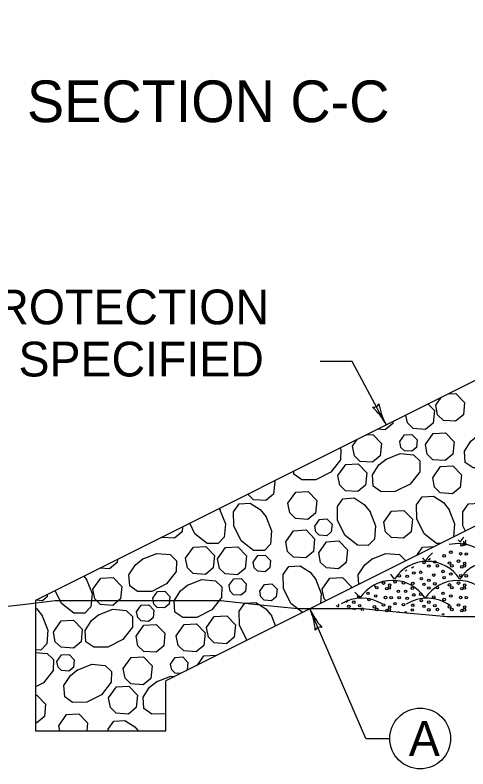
# Model space of a CAD drawing. Extents: x 1000 to 1036.3, y 1000 to 1022.
# Drawn here: x 1010.098 to 1012.703, y 1010.965 to 1015.303 of the extents above; entities that cross this region are included whole.
import ezdxf

# ---------------------------------------------------------------- set-up
doc = ezdxf.new("R2010")
doc.units = 0
for name, color, linetype in [('1', 7, 'Continuous'), ('11', 7, 'Continuous'), ('5', 7, 'Continuous')]:
    doc.layers.add(name, color=color, linetype=linetype)

msp = doc.modelspace()

# ---------------------------------------------------------------- linework, layer by layer
at = {"layer": '1'}
for p, q in [((1018.2933, 1015.9735), (1010.2145, 1011.9342)), ((1019.9702, 1015.9735), (1010.9645, 1011.4708)), ((1012.0363, 1013.3088), (1011.8524, 1013.3088)), ((1012.2118, 1012.9833), (1012.0363, 1013.3084)), ((1010.2145, 1011.9342), (1010.2145, 1011.1842)), ((1012.1157, 1011.1395), (1011.7944, 1011.8857)), ((1010.9645, 1011.1842), (1010.9645, 1011.4708)), ((1010.2145, 1011.1842), (1010.9645, 1011.1842)), ((1012.1157, 1011.1395), (1012.2537, 1011.1395))]:
    msp.add_line(p, q, dxfattribs=at)
msp.add_lwpolyline([(1009.9323, 1011.8876), (1010.1417, 1011.9108), (1010.3278, 1011.9342), (1010.5604, 1011.9342), (1010.7931, 1011.9342), (1011.0723, 1011.9342), (1011.2817, 1011.9342), (1011.4911, 1011.9108), (1011.7238, 1011.8876), (1011.9098, 1011.8876), (1012.096, 1011.8876), (1012.3287, 1011.8643), (1012.5846, 1011.8411), (1012.8173, 1011.8411)], dxfattribs=at)
for centre, radius, start, end in [((1012.1618, 1013.0772), 0.0313, 257.1261, 339.2428), ((1012.5764, 1013.132), 0.3909, 189.6987, 208.3454), ((1011.8884, 1012.7607), 0.3909, 28.3515, 47.0203), ((1011.8884, 1012.7607), 0.3909, 28.3393, 28.3515), ((1012.1535, 1012.0403), 0.3909, 203.2935, 221.9623), ((1012.1535, 1012.0403), 0.3909, 203.2813, 203.2935), ((1011.4354, 1011.7311), 0.3909, 4.6407, 23.2874), ((1011.8532, 1011.7491), 0.0313, 72.0681, 154.1848)]:
    msp.add_arc(centre, radius, start, end, dxfattribs=at)
at = {"layer": '11'}
msp.add_circle((1012.4287, 1011.1395), 0.175, dxfattribs=at)
at = {"layer": '5'}
for points in [[(1012.518, 1013.0578), (1012.5485, 1013.1012)], [(1012.5926, 1013.1232), (1012.6344, 1013.1256), (1012.6842, 1013.074), (1012.677, 1013.0018), (1012.6328, 1012.965), (1012.5621, 1012.9701), (1012.5288, 1013.0023), (1012.5181, 1013.0578)], [(1012.4747, 1013.0643), (1012.5103, 1013.0273), (1012.5032, 1012.955), (1012.4589, 1012.9183), (1012.3883, 1012.9233), (1012.355, 1012.9556), (1012.3463, 1013.0001)], [(1012.273, 1012.9634), (1012.2719, 1012.9523), (1012.2277, 1012.9156), (1012.1838, 1012.9188)], [(1012.1213, 1012.8876), (1012.1558, 1012.8896), (1012.2056, 1012.8379), (1012.1984, 1012.7657), (1012.1542, 1012.7289), (1012.0835, 1012.7341), (1012.0503, 1012.7663), (1012.0395, 1012.8217)], [(1012.3114, 1012.8479), (1012.3383, 1012.8862), (1012.3813, 1012.8886), (1012.4111, 1012.8577), (1012.4068, 1012.8143), (1012.3803, 1012.7923), (1012.3378, 1012.7953), (1012.3179, 1012.8147), (1012.3114, 1012.8479)], [(1012.4583, 1012.8314), (1012.5031, 1012.8952), (1012.5747, 1012.8993), (1012.6244, 1012.8477), (1012.6172, 1012.7754), (1012.573, 1012.7386), (1012.5023, 1012.7438), (1012.4691, 1012.7759), (1012.4583, 1012.8314)], [(1012.759, 1012.8823), (1012.8429, 1012.9156), (1012.9199, 1012.9089), (1012.9565, 1012.8742), (1012.9553, 1012.8117), (1012.8998, 1012.7406), (1012.8139, 1012.6977), (1012.733, 1012.6963), (1012.6875, 1012.7287), (1012.6832, 1012.7931), (1012.7201, 1012.8508), (1012.7624, 1012.8845)], [(1012.0395, 1012.8217), (1012.0666, 1012.8603)], [(1011.9664, 1012.8101), (1011.9714, 1012.8053), (1011.9703, 1012.7428), (1011.9147, 1012.6718), (1011.8288, 1012.6288), (1011.7479, 1012.6274), (1011.7023, 1012.6598), (1011.7012, 1012.6775)], [(1012.2294, 1012.7458), (1012.3133, 1012.779), (1012.3903, 1012.7723), (1012.4269, 1012.7375), (1012.4258, 1012.675), (1012.3702, 1012.604), (1012.2843, 1012.5611), (1012.2034, 1012.5597), (1012.1578, 1012.592), (1012.1535, 1012.6565), (1012.1905, 1012.7141), (1012.2328, 1012.7479)], [(1011.9552, 1012.653), (1012, 1012.7168), (1012.0715, 1012.7209), (1012.1213, 1012.6693), (1012.1141, 1012.597), (1012.0698, 1012.5603), (1011.9992, 1012.5654), (1011.966, 1012.5976), (1011.9552, 1012.653)], [(1012.5005, 1012.6405), (1012.5453, 1012.7043), (1012.6168, 1012.7083), (1012.6666, 1012.6568), (1012.6593, 1012.5845), (1012.6152, 1012.5478), (1012.5445, 1012.5528), (1012.5113, 1012.5851), (1012.5005, 1012.6405)], [(1011.589, 1012.6214), (1011.5925, 1012.6178), (1011.5853, 1012.5455), (1011.5411, 1012.5087), (1011.4704, 1012.5138), (1011.4376, 1012.5457)], [(1011.6678, 1012.4931), (1011.7126, 1012.5568), (1011.7841, 1012.5609), (1011.8338, 1012.5093), (1011.8267, 1012.4371), (1011.7825, 1012.4003), (1011.7118, 1012.4054), (1011.6786, 1012.4377), (1011.6678, 1012.4931)], [(1012.5473, 1012.2622), (1012.523, 1012.2626), (1012.452, 1012.3182), (1012.4091, 1012.404), (1012.4077, 1012.4849), (1012.44, 1012.5305), (1012.5045, 1012.5348), (1012.5621, 1012.4978), (1012.5958, 1012.4555)], [(1011.5403, 1012.4183), (1011.5735, 1012.3344), (1011.5669, 1012.2573), (1011.5321, 1012.2208), (1011.4696, 1012.2219), (1011.3986, 1012.2775), (1011.3557, 1012.3633), (1011.3543, 1012.4443), (1011.3866, 1012.4898), (1011.451, 1012.4941), (1011.5087, 1012.4572), (1011.5425, 1012.4148)], [(1012.1382, 1012.4481), (1012.1715, 1012.3643), (1012.1648, 1012.2872), (1012.13, 1012.2506), (1012.0675, 1012.2518), (1011.9965, 1012.3073), (1011.9536, 1012.3932), (1011.9522, 1012.4741), (1011.9845, 1012.5196), (1012.049, 1012.5239), (1012.1066, 1012.487), (1012.1403, 1012.4447)], [(1012.6898, 1012.3334), (1012.6748, 1012.3633), (1012.6733, 1012.4443), (1012.7058, 1012.4898), (1012.7702, 1012.4941), (1012.8278, 1012.4572), (1012.8591, 1012.418)], [(1011.2746, 1012.4589), (1011.3078, 1012.3751), (1011.3012, 1012.298), (1011.2663, 1012.2614), (1011.2038, 1012.2626), (1011.1328, 1012.3182), (1011.1028, 1012.3783)], [(1011.2712, 1012.4625), (1011.2768, 1012.4555)], [(1012.2188, 1012.3846), (1012.2635, 1012.4484), (1012.3351, 1012.4524), (1012.3848, 1012.4009), (1012.3777, 1012.3286), (1012.3335, 1012.2918), (1012.2628, 1012.2969), (1012.2296, 1012.3292), (1012.2188, 1012.3846)], [(1012.5938, 1012.4589), (1012.627, 1012.3751), (1012.6204, 1012.2987)], [(1011.8218, 1012.3624), (1011.8487, 1012.4007), (1011.8916, 1012.4032), (1011.9214, 1012.3722), (1011.9171, 1012.3288), (1011.8906, 1012.3068), (1011.8482, 1012.3098), (1011.8283, 1012.3292), (1011.8218, 1012.3624)], [(1011.0614, 1012.3576), (1011.0585, 1012.3286), (1011.0143, 1012.2918), (1010.9437, 1012.2969), (1010.9424, 1012.2981)], [(1011.6552, 1012.2717), (1011.7, 1012.3354), (1011.7716, 1012.3395), (1011.8213, 1012.2879), (1011.8141, 1012.2157), (1011.7699, 1012.1789), (1011.6993, 1012.184), (1011.666, 1012.2163), (1011.6553, 1012.2717)], [(1011.8446, 1012.2084), (1011.8894, 1012.2721), (1011.9609, 1012.2763), (1012.0107, 1012.2247), (1012.0035, 1012.1523), (1011.9593, 1012.1156), (1011.8887, 1012.1208), (1011.8554, 1012.1529), (1011.8446, 1012.2083)], [(1011.079, 1012.1768), (1011.1238, 1012.2406), (1011.1953, 1012.2446), (1011.2451, 1012.1931), (1011.2378, 1012.1208), (1011.1937, 1012.084), (1011.123, 1012.0891), (1011.0898, 1012.1213), (1011.079, 1012.1768)], [(1011.2633, 1012.1741), (1011.3082, 1012.2378), (1011.3797, 1012.2419), (1011.4295, 1012.1903), (1011.4223, 1012.1181), (1011.378, 1012.0813), (1011.3074, 1012.0864), (1011.2742, 1012.1187), (1011.2633, 1012.1741)], [(1012.4098, 1012.1933), (1012.4429, 1012.2406), (1012.5119, 1012.2444)], [(1012.5473, 1012.2622), (1012.5473, 1012.2622)], [(1010.829, 1012.1709), (1010.9128, 1012.2042), (1010.9898, 1012.1975), (1011.0264, 1012.1628), (1011.0253, 1012.1003), (1010.9697, 1012.0293), (1010.8838, 1011.9863), (1010.8029, 1011.9848), (1010.7573, 1012.0173), (1010.7531, 1012.0817), (1010.79, 1012.1393), (1010.8323, 1012.1731)], [(1011.4673, 1012.1544), (1011.4942, 1012.1926), (1011.5371, 1012.1951), (1011.5669, 1012.1641), (1011.5626, 1012.1208), (1011.5361, 1012.0988), (1011.4937, 1012.1018), (1011.4738, 1012.1211), (1011.4673, 1012.1543)], [(1012.1481, 1012.1709), (1012.2319, 1012.2042), (1012.309, 1012.1975), (1012.3456, 1012.1628), (1012.3456, 1012.1613)], [(1010.6861, 1012.17), (1010.6843, 1012.1523), (1010.6402, 1012.1156), (1010.5853, 1012.1196)], [(1012.0759, 1012.0264), (1012.0722, 1012.0817), (1012.1092, 1012.1393), (1012.1515, 1012.1731)], [(1011.7518, 1011.8644), (1011.6847, 1011.9169), (1011.6418, 1012.0028), (1011.6403, 1012.0837), (1011.6727, 1012.1292), (1011.7372, 1012.1335), (1011.7948, 1012.0966), (1011.8286, 1012.0543)], [(1010.5073, 1012.0576), (1010.5405, 1011.9738), (1010.5338, 1011.8968), (1010.4991, 1011.8602), (1010.4366, 1011.8613), (1010.3655, 1011.9169), (1010.3284, 1011.9912)], [(1010.4938, 1012.0738), (1010.5094, 1012.0543)], [(1010.5453, 1011.9986), (1010.5902, 1012.0624), (1010.6618, 1012.0664), (1010.7115, 1012.0149), (1010.7043, 1011.9426), (1010.6601, 1011.9058), (1010.5894, 1011.9109), (1010.5562, 1011.9432), (1010.5454, 1011.9986)], [(1011.3285, 1012.0198), (1011.3554, 1012.0581), (1011.3983, 1012.0606), (1011.4282, 1012.0296), (1011.4239, 1011.9863), (1011.3973, 1011.9642), (1011.355, 1011.9673), (1011.335, 1011.9866), (1011.3286, 1012.0198)], [(1011.8264, 1012.0576), (1011.8597, 1011.9738), (1011.8547, 1011.9158)], [(1011.8645, 1011.9986), (1011.9093, 1012.0624), (1011.9809, 1012.0664), (1012.0307, 1012.0149), (1012.0295, 1012.0033)], [(1011.0891, 1012.0212), (1011.1729, 1012.0544), (1011.2499, 1012.0478), (1011.2866, 1012.0129), (1011.2854, 1011.9504), (1011.2298, 1011.8794), (1011.144, 1011.8365), (1011.0631, 1011.8351), (1011.0175, 1011.8674), (1011.0132, 1011.9319), (1011.0502, 1011.9896), (1011.0925, 1012.0233)], [(1011.5051, 1011.9883), (1011.532, 1012.0266), (1011.5749, 1012.0291), (1011.6048, 1011.9981), (1011.6004, 1011.9548), (1011.5739, 1011.9327), (1011.5315, 1011.9358), (1011.5116, 1011.9551), (1011.5051, 1011.9883)], [(1010.8893, 1011.9463), (1010.9162, 1011.9846), (1010.9592, 1011.987), (1010.989, 1011.9561), (1010.9847, 1011.9128), (1010.9582, 1011.8907), (1010.9158, 1011.8938), (1010.8958, 1011.9131), (1010.8893, 1011.9463)], [(1011.8869, 1011.9319), (1011.8753, 1011.9432), (1011.8645, 1011.9986)], [(1010.2827, 1011.9683), (1010.2813, 1011.9548), (1010.2548, 1011.9327), (1010.217, 1011.9354)], [(1010.2145, 1011.8899), (1010.2221, 1011.8851), (1010.2558, 1011.8428)], [(1010.7968, 1011.8686), (1010.8238, 1011.9068), (1010.8667, 1011.9093), (1010.8965, 1011.8783), (1010.8922, 1011.8349), (1010.8657, 1011.8129), (1010.8233, 1011.8159), (1010.8033, 1011.8353), (1010.7968, 1011.8686)], [(1011.4322, 1011.7046), (1011.4311, 1011.7054), (1011.3882, 1011.7913), (1011.3868, 1011.8722), (1011.4191, 1011.9178), (1011.4836, 1011.922), (1011.5412, 1011.8851), (1011.575, 1011.8428)], [(1010.2537, 1011.8461), (1010.2869, 1011.7623), (1010.2803, 1011.6853), (1010.2455, 1011.6487), (1010.2145, 1011.6493)], [(1010.5767, 1011.8504), (1010.6606, 1011.8836), (1010.7376, 1011.8769), (1010.7742, 1011.8422), (1010.773, 1011.7797), (1010.7174, 1011.7087), (1010.6316, 1011.6658), (1010.5507, 1011.6643), (1010.5052, 1011.6967), (1010.5008, 1011.7611), (1010.5378, 1011.8188), (1010.5801, 1011.8525)], [(1011.1989, 1011.7778), (1011.2437, 1011.8416), (1011.3153, 1011.8457), (1011.365, 1011.7941), (1011.3578, 1011.7218), (1011.3136, 1011.6851), (1011.243, 1011.6902), (1011.2098, 1011.7224), (1011.1989, 1011.7778)], [(1011.5728, 1011.8461), (1011.5964, 1011.7867)], [(1010.3183, 1011.7521), (1010.3631, 1011.8158), (1010.4347, 1011.8199), (1010.4843, 1011.7683), (1010.4772, 1011.6961), (1010.433, 1011.6593), (1010.3623, 1011.6644), (1010.3291, 1011.6967), (1010.3183, 1011.7521)], [(1011.0251, 1011.7311), (1011.0699, 1011.7948), (1011.1415, 1011.7989), (1011.1912, 1011.7473), (1011.184, 1011.6751), (1011.1398, 1011.6383), (1011.0692, 1011.6434), (1011.0359, 1011.6757), (1011.0252, 1011.7311)], [(1010.7938, 1011.7284), (1010.8387, 1011.7922), (1010.9103, 1011.7963), (1010.96, 1011.7448), (1010.9528, 1011.6724), (1010.9086, 1011.6357), (1010.8379, 1011.6408), (1010.8047, 1011.673), (1010.7939, 1011.7284)], [(1010.2145, 1011.6348), (1010.2817, 1011.629), (1010.3183, 1011.5943), (1010.3171, 1011.5318), (1010.2615, 1011.4607), (1010.2145, 1011.4372)], [(1010.3387, 1011.5827), (1010.3656, 1011.6209), (1010.4085, 1011.6234), (1010.4383, 1011.5924), (1010.434, 1011.5491), (1010.4075, 1011.527), (1010.3651, 1011.5301), (1010.3452, 1011.5494), (1010.3387, 1011.5827)], [(1010.7203, 1011.5418), (1010.7652, 1011.6055), (1010.8367, 1011.6096), (1010.8865, 1011.558), (1010.8793, 1011.4858), (1010.8351, 1011.449), (1010.7644, 1011.4541), (1010.7312, 1011.4863), (1010.7203, 1011.5418)], [(1010.9923, 1011.568), (1011.0192, 1011.6063), (1011.0621, 1011.6087), (1011.092, 1011.5778), (1011.0877, 1011.5344), (1011.0815, 1011.5293)], [(1011.1464, 1011.5617), (1011.184, 1011.6153), (1011.2555, 1011.6193), (1011.2574, 1011.6173)], [(1010.4548, 1011.5336), (1010.5387, 1011.5668), (1010.6157, 1011.5602), (1010.6523, 1011.5254), (1010.6511, 1011.4629), (1010.5955, 1011.3918), (1010.5097, 1011.3489), (1010.4288, 1011.3475), (1010.3833, 1011.3799), (1010.3789, 1011.4443), (1010.4158, 1011.502), (1010.4582, 1011.5358)], [(1011.0494, 1011.5132), (1011.0187, 1011.5154), (1010.9988, 1011.5348), (1010.9923, 1011.5679)], [(1010.9103, 1011.4658), (1010.9942, 1011.4991), (1011.0172, 1011.4971)], [(1010.9645, 1011.2812), (1010.8843, 1011.2798), (1010.8387, 1011.3121), (1010.8344, 1011.3766), (1010.8713, 1011.4342), (1010.9137, 1011.4679)], [(1010.636, 1011.3731), (1010.6808, 1011.4368), (1010.7523, 1011.4409), (1010.8022, 1011.3893), (1010.7949, 1011.3171), (1010.7508, 1011.2803), (1010.6801, 1011.2854), (1010.6468, 1011.3177), (1010.636, 1011.3731)], [(1010.2145, 1011.3889), (1010.2236, 1011.3894), (1010.2733, 1011.3378), (1010.2662, 1011.2656), (1010.2219, 1011.2288), (1010.2145, 1011.2293)], [(1010.3486, 1011.2131), (1010.3934, 1011.2769), (1010.465, 1011.2809), (1010.5148, 1011.2294), (1010.5103, 1011.1842)], [(1010.6332, 1011.1842), (1010.633, 1011.1942), (1010.6653, 1011.2397), (1010.7298, 1011.244), (1010.7875, 1011.2071), (1010.8058, 1011.1842)], [(1010.3543, 1011.1842), (1010.3487, 1011.2131)]]:
    msp.add_lwpolyline(points, dxfattribs=at)
for centre in [(1012.6687, 1012.2534), (1012.6832, 1012.2578), (1012.5662, 1012.191), (1012.6048, 1012.2118), (1012.6613, 1012.2028), (1012.6936, 1012.2014), (1012.4503, 1012.1523), (1012.5127, 1012.1553), (1012.5974, 1012.1494), (1012.6494, 1012.1598), (1012.6847, 1012.1478), (1012.431, 1012.0963), (1012.4785, 1012.132), (1012.5275, 1012.1334), (1012.5603, 1012.1008), (1012.6107, 1012.1334), (1012.6687, 1012.1275), (1012.6832, 1012.132), (1012.3077, 1012.0755), (1012.3537, 1012.0725), (1012.3923, 1012.0918), (1012.4354, 1012.0591), (1012.5067, 1012.08), (1012.5662, 1012.0651), (1012.6048, 1012.0859), (1012.6613, 1012.077), (1012.6936, 1012.0755), (1012.1787, 1012.0076), (1012.2174, 1012.0339), (1012.2527, 1012.022), (1012.2839, 1012.0413), (1012.3329, 1012.0354), (1012.3864, 1012.0324), (1012.4503, 1012.0264), (1012.4785, 1012.0502), (1012.5127, 1012.0294), (1012.5275, 1012.0076), (1012.5974, 1012.0235), (1012.6107, 1012.0076), (1012.6494, 1012.0339), (1012.6847, 1012.022), (1012.1283, 1011.9749), (1012.2367, 1012.0016), (1012.2512, 1012.0061), (1012.3032, 1011.9868), (1012.3448, 1011.9868), (1012.3834, 1012.0046), (1012.3923, 1011.966), (1012.431, 1011.9704), (1012.4785, 1012.0061), (1012.5603, 1011.9749), (1012.6687, 1012.0016), (1012.6832, 1012.0061), (1012.0465, 1011.9244), (1012.0747, 1011.9541), (1012.1342, 1011.9392), (1012.1728, 1011.96), (1012.2293, 1011.9511), (1012.2616, 1011.9496), (1012.3077, 1011.9496), (1012.3537, 1011.9466), (1012.4354, 1011.9332), (1012.4785, 1011.9244), (1012.5067, 1011.9541), (1012.5662, 1011.9392), (1012.6048, 1011.96), (1012.6613, 1011.9511), (1012.6936, 1011.9496), (1012.0183, 1011.9006), (1012.0807, 1011.9036), (1012.1654, 1011.8976), (1012.1787, 1011.8817), (1012.2174, 1011.908), (1012.2512, 1011.8802), (1012.2527, 1011.8961), (1012.2839, 1011.9154), (1012.3329, 1011.9095), (1012.3834, 1011.8787), (1012.3864, 1011.9065), (1012.4503, 1011.9006), (1012.4785, 1011.8802), (1012.5127, 1011.9036), (1012.5275, 1011.8817), (1012.5974, 1011.8976), (1012.6107, 1011.8817), (1012.6494, 1011.908), (1012.6832, 1011.8802), (1012.6847, 1011.8961), (1012.2367, 1011.8758), (1012.6687, 1011.8758)]:
    msp.add_circle(centre, 0.00723, dxfattribs=at)
for centre, radius, start, end in [((1012.4687, 1012.146), 0.225, 33.1386, 37.2026), ((1012.8452, 1012.146), 0.225, 137.5866, 146.8614), ((1012.6847, 1012.2737), 0.00723, 166.9901, 66.601), ((1012.6457, 1012.0362), 0.225, 33.1386, 103.0507), ((1012.6457, 1012.0362), 0.225, 130.4578, 146.8614), ((1012.4687, 1011.934), 0.225, 33.1386, 146.8614), ((1012.2692, 1012.0362), 0.225, 33.1386, 39.3611), ((1012.4785, 1012.1761), 0.00723, 216.1972, 17.3938), ((1012.8452, 1011.934), 0.225, 33.1386, 146.8614), ((1012.3448, 1012.1126), 0.00723, 248.5974, 344.9936), ((1012.3834, 1012.1304), 0.00723, 234.0054, 359.5856), ((1012.0922, 1011.934), 0.225, 33.1386, 42.3845), ((1012.2692, 1011.8242), 0.225, 33.1386, 146.8614), ((1012.1654, 1012.0235), 0.00723, 264.8115, 328.7795), ((1012.6457, 1011.8242), 0.225, 33.1386, 146.8614), ((1011.8927, 1011.8242), 0.225, 33.1386, 44.5929), ((1012.0922, 1011.722), 0.225, 58.4745, 121.5255), ((1012.0034, 1011.9332), 0.00723, 195.5137, 38.0773), ((1012.4687, 1011.722), 0.225, 54.252, 122.4702), ((1011.9544, 1011.9065), 0.00723, 180.6272, 52.9638), ((1011.9514, 1011.8787), 0.00723, 58.9187, 114.2768), ((1012.0465, 1011.8802), 0.00723, 350.4255, 182.77), ((1012.0955, 1011.8817), 0.00723, 311.1569, 222.0386), ((1012.3032, 1011.8609), 0.00723, 23.6832, 149.5124), ((1012.3448, 1011.8609), 0.00723, 3.1255, 170.07), ((1012.5603, 1011.849), 0.00723, 355.6487, 177.5468)]:
    msp.add_arc(centre, radius, start, end, dxfattribs=at)

# ---------------------------------------------------------------- texts
at = {"layer": '1'}
for s, height, p in [('SECTION C-C', 0.24, (1010.166, 1014.6865)), ('SLOPE PROTECTION', 0.2, (1008.839, 1013.523)), ('AS SPECIFIED', 0.2, (1009.6861, 1013.223)), ('A', 0.2, (1012.3633, 1011.0395))]:
    msp.add_text(s, height=height, dxfattribs=at).set_placement(p)

doc.saveas('drawing.dxf')
